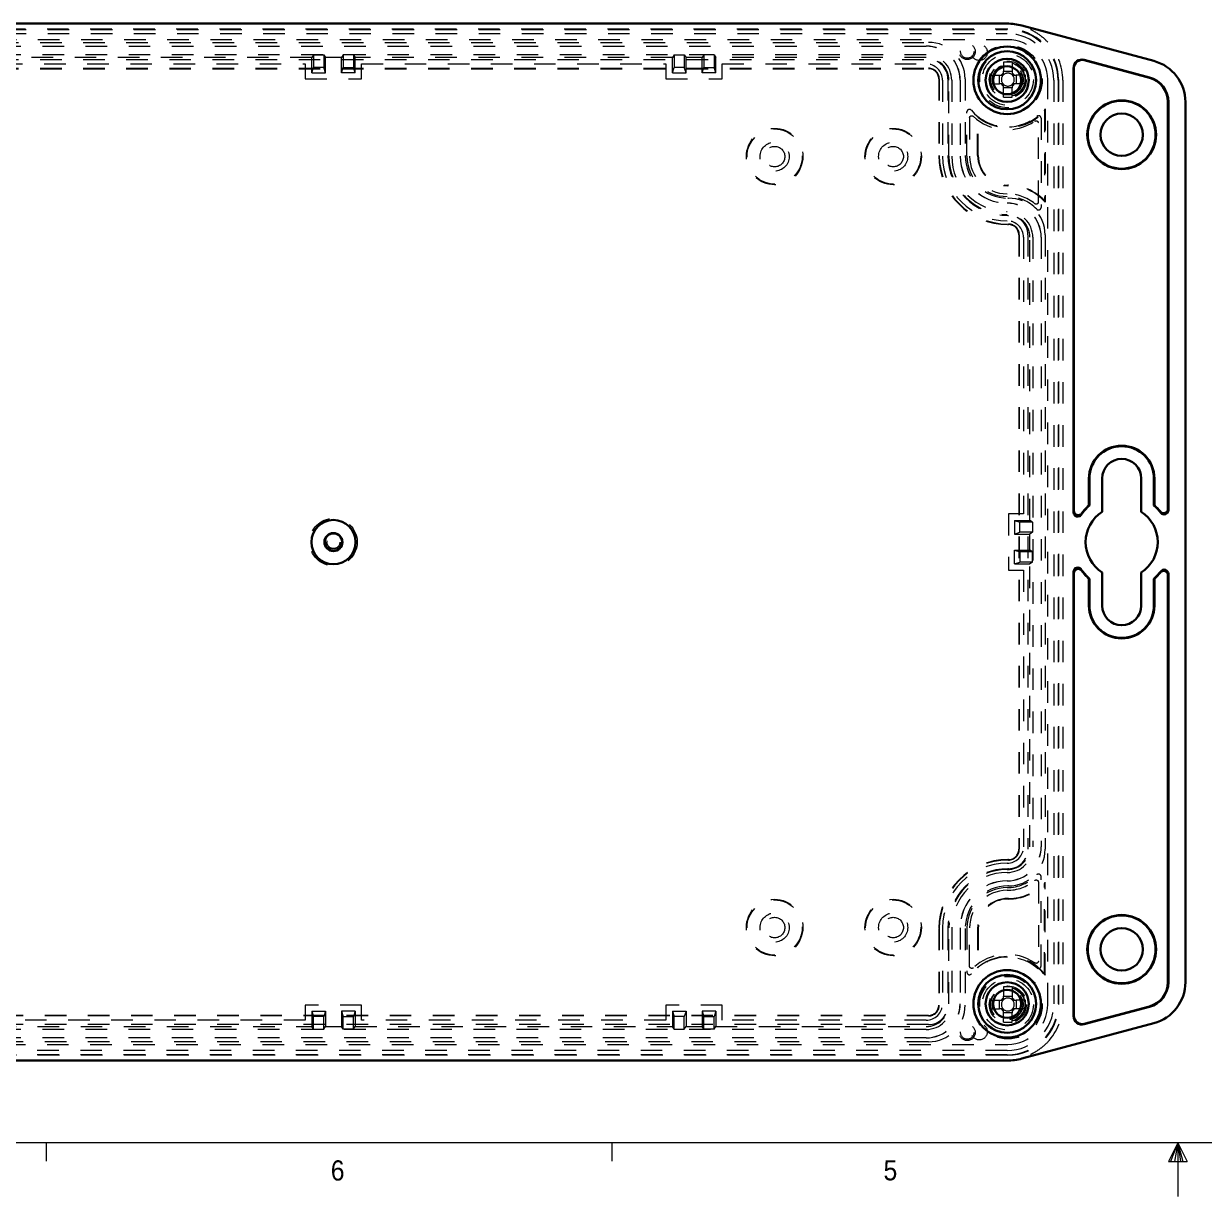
# Model space of a CAD drawing. Header units: inches. Extents: x 0.3 to 21.8, y 0.2 to 16.9.
# Drawn here: x 5.67 to 11.15, y 0.16 to 5.6 of the extents above; entities that cross this region are included whole.
import ezdxf

# ---------------------------------------------------------------- set-up
doc = ezdxf.new("R2010")
doc.units = ezdxf.units.IN
doc.header["$MEASUREMENT"] = 0
doc.linetypes.add('SLD-Dashed', pattern=[0.075, 0.05, -0.025])
doc.linetypes.add('SLD-Solid', pattern=[0])
doc.styles.add('SLDTEXTSTYLE1', font='GOTHIC.TTF', dxfattribs={"width": 0.913})

msp = doc.modelspace()

# ---------------------------------------------------------------- linework, layer by layer
at = {"color": 7, "linetype": 'SLD-Solid', "lineweight": 30}
for p, q in [((3.9799, 5.6039), (10.2315, 5.6039)), ((10.9124, 5.4308), (10.2996, 5.595)), ((10.5885, 5.4339), (10.8914, 5.3527)), ((10.892, 5.3547), (10.5891, 5.4359)), ((10.5395, 5.3979), (10.5395, 3.3365)), ((10.5416, 3.3431), (10.5416, 5.3979)), ((10.9775, 5.2406), (10.9775, 3.3523)), ((10.9795, 3.3463), (10.9795, 5.2406)), ((11.0583, 1.1566), (11.0583, 5.2406)), ((10.6113, 3.3695), (10.6113, 3.4939)), ((10.6134, 3.4939), (10.6134, 3.3685)), ((10.6724, 3.4939), (10.6724, 3.3393)), ((10.8535, 3.3393), (10.8535, 3.4939)), ((10.9126, 3.3685), (10.9126, 3.4939)), ((10.9147, 3.4939), (10.9147, 3.3695)), ((10.6113, 3.3695), (10.6134, 3.3685)), ((10.9147, 3.3695), (10.9126, 3.3685)), ((10.5395, 3.0607), (10.5395, 0.9994)), ((10.5416, 0.9994), (10.5416, 3.0542)), ((10.6113, 3.0278), (10.6134, 3.0287)), ((10.6113, 2.9034), (10.6113, 3.0278)), ((10.6134, 3.0287), (10.6134, 2.9034)), ((10.6724, 3.0579), (10.6724, 2.9034)), ((10.8535, 2.9034), (10.8535, 3.0579)), ((10.9126, 2.9034), (10.9126, 3.0287)), ((10.9147, 3.0278), (10.9126, 3.0287)), ((10.9147, 3.0278), (10.9147, 2.9034)), ((10.9775, 3.045), (10.9775, 1.1566)), ((10.9795, 1.1566), (10.9795, 3.051)), ((10.8914, 1.0445), (10.5885, 0.9634)), ((10.5891, 0.9614), (10.892, 1.0426)), ((10.2996, 0.8023), (10.9124, 0.9665)), ((10.2315, 0.7933), (3.9799, 0.7933))]:
    msp.add_line(p, q, dxfattribs=at)
at = {"color": 7, "linetype": 'SLD-Dashed', "lineweight": 0}
for p, q in [((3.9767, 5.5791), (10.2347, 5.5791)), ((3.9799, 5.5771), (10.2315, 5.5771)), ((3.9799, 5.5575), (10.2315, 5.5575)), ((10.2347, 5.5291), (3.9767, 5.5291)), ((4.3447, 5.5171), (9.8667, 5.5171)), ((4.3559, 5.4995), (9.8555, 5.4995)), ((4.3559, 5.499), (9.8555, 5.499)), ((4.3447, 5.4371), (9.8667, 5.4371)), ((4.3559, 5.46), (9.8555, 5.46)), ((7.0051, 5.4468), (5.5331, 5.4468)), ((7.0132, 5.4591), (7.0051, 5.4468)), ((7.0051, 5.3754), (7.0051, 5.4468)), ((7.0132, 5.4591), (7.0604, 5.4591)), ((7.0132, 5.4591), (7.0132, 5.4)), ((7.0604, 5.4591), (7.0686, 5.4468)), ((7.0604, 5.4591), (7.0604, 5.4)), ((7.0686, 5.3754), (7.0686, 5.4468)), ((7.1429, 5.4468), (7.0686, 5.4468)), ((7.151, 5.4591), (7.1429, 5.4468)), ((7.1429, 5.3754), (7.1429, 5.4468)), ((7.1982, 5.4591), (7.151, 5.4591)), ((7.151, 5.4591), (7.151, 5.4)), ((7.1982, 5.4591), (7.2064, 5.4468)), ((7.1982, 5.4591), (7.1982, 5.4)), ((7.2064, 5.3754), (7.2064, 5.4468)), ((8.6783, 5.4468), (7.2064, 5.4468)), ((8.6864, 5.4591), (8.6783, 5.4468)), ((8.6783, 5.3754), (8.6783, 5.4468)), ((8.6864, 5.4591), (8.7337, 5.4591)), ((8.6864, 5.4591), (8.6864, 5.4)), ((8.7337, 5.4591), (8.7418, 5.4468)), ((8.7337, 5.4591), (8.7337, 5.4)), ((8.7418, 5.3754), (8.7418, 5.4468)), ((8.8161, 5.4468), (8.7418, 5.4468)), ((8.8242, 5.4591), (8.8161, 5.4468)), ((8.8161, 5.3754), (8.8161, 5.4468)), ((8.8715, 5.4591), (8.8242, 5.4591)), ((8.8242, 5.4591), (8.8242, 5.4)), ((8.8715, 5.4591), (8.8796, 5.4468)), ((8.8715, 5.4591), (8.8715, 5.4)), ((8.8796, 5.3754), (8.8796, 5.4468)), ((9.8555, 5.4468), (8.8796, 5.4468)), ((10.2144, 5.4256), (10.2144, 5.3829)), ((10.255, 5.4256), (10.255, 5.3829)), ((4.3447, 5.3971), (9.8667, 5.3971)), ((4.3447, 5.3947), (9.8667, 5.3947)), ((5.5634, 5.4171), (6.9748, 5.4171)), ((6.9748, 5.4171), (6.9748, 5.3473)), ((7.0051, 5.3754), (7.0132, 5.4)), ((7.0051, 5.3754), (7.0686, 5.3754)), ((7.0604, 5.4), (7.0132, 5.4)), ((7.0686, 5.3754), (7.0604, 5.4)), ((7.1429, 5.3754), (7.151, 5.4)), ((7.2064, 5.3754), (7.1429, 5.3754)), ((7.151, 5.4), (7.1982, 5.4)), ((7.2064, 5.3754), (7.1982, 5.4)), ((7.2366, 5.3473), (7.2366, 5.4171)), ((7.2366, 5.4171), (8.6481, 5.4171)), ((8.6481, 5.4171), (8.6481, 5.3473)), ((8.6783, 5.3754), (8.6864, 5.4)), ((8.6783, 5.3754), (8.7418, 5.3754)), ((8.7337, 5.4), (8.6864, 5.4)), ((8.7418, 5.3754), (8.7337, 5.4)), ((8.8161, 5.3754), (8.8242, 5.4)), ((8.8796, 5.3754), (8.8161, 5.3754)), ((8.8242, 5.4), (8.8715, 5.4)), ((8.8796, 5.3754), (8.8715, 5.4)), ((8.9098, 5.3473), (8.9098, 5.4171)), ((8.9098, 5.4171), (9.8555, 5.4171)), ((10.2144, 5.3663), (10.2144, 5.3829)), ((10.2144, 5.3829), (10.255, 5.3829)), ((10.255, 5.3829), (10.255, 5.3663)), ((6.9748, 5.3473), (7.2366, 5.3473)), ((8.6481, 5.3473), (8.9098, 5.3473)), ((9.9143, 5.3471), (9.9143, 4.9921)), ((9.9167, 5.3471), (9.9167, 4.9921)), ((9.9317, 5.3409), (9.9317, 4.9885)), ((9.9567, 5.3471), (9.9567, 4.9921)), ((9.9614, 4.9885), (9.9614, 5.3409)), ((9.9746, 5.3409), (9.9746, 4.9885)), ((10.0135, 5.3409), (10.0135, 4.9885)), ((10.0141, 5.3409), (10.0141, 4.9885)), ((10.0367, 5.3471), (10.0367, 4.9921)), ((10.1533, 5.3644), (10.196, 5.3644)), ((10.1533, 5.3239), (10.196, 5.3239)), ((10.196, 5.3239), (10.196, 5.3644)), ((10.196, 5.3644), (10.2126, 5.3644)), ((10.2126, 5.3239), (10.196, 5.3239)), ((10.2144, 5.3054), (10.2144, 5.322)), ((10.255, 5.322), (10.255, 5.3054)), ((10.2568, 5.3644), (10.2734, 5.3644)), ((10.2734, 5.3239), (10.2568, 5.3239)), ((10.2734, 5.3644), (10.2734, 5.3239)), ((10.3162, 5.3644), (10.2734, 5.3644)), ((10.3162, 5.3239), (10.2734, 5.3239)), ((10.4197, 1.0531), (10.4197, 5.3441)), ((10.448, 5.3409), (10.448, 1.0564)), ((10.4677, 5.3409), (10.4677, 1.0564)), ((10.4697, 5.3441), (10.4697, 1.0531)), ((10.49, 5.3409), (10.49, 1.0564)), ((10.2144, 5.2627), (10.2144, 5.3054)), ((10.255, 5.3054), (10.2144, 5.3054)), ((10.255, 5.2627), (10.255, 5.3054)), ((10.4052, 5.2011), (10.4077, 5.2082)), ((10.4077, 5.2082), (10.4077, 4.7761)), ((10.0447, 4.9885), (10.0447, 5.1942)), ((10.0574, 5.1668), (10.0574, 4.9885)), ((10.0947, 4.9921), (10.0947, 5.1744)), ((10.0972, 5.1692), (10.0947, 5.1744)), ((10.0972, 4.9921), (10.0972, 5.1692)), ((10.389, 5.1651), (10.389, 4.751)), ((10.4052, 5.2011), (10.4052, 4.7826)), ((10.3763, 4.776), (10.3763, 5.1433)), ((10.2377, 4.8547), (10.2347, 4.8547)), ((10.2377, 4.8521), (10.2347, 4.8521)), ((10.2347, 4.7941), (10.2377, 4.7941)), ((10.4052, 4.7826), (10.4077, 4.7761)), ((10.2347, 4.7141), (10.2377, 4.7141)), ((10.2347, 4.6741), (10.2377, 4.6741)), ((10.2347, 4.6717), (10.2377, 4.6717)), ((10.2853, 4.6241), (10.2853, 1.7731)), ((10.2877, 4.6241), (10.2877, 1.7731)), ((10.3077, 4.6125), (10.3077, 3.3295)), ((10.3277, 4.6241), (10.3277, 1.7731)), ((10.3374, 3.2993), (10.3374, 4.6125)), ((10.3506, 4.6125), (10.3506, 1.7848)), ((10.3895, 4.6125), (10.3895, 1.7848)), ((10.3901, 4.6125), (10.3901, 1.7848)), ((10.4077, 4.6241), (10.4077, 1.7731)), ((10.3077, 3.3295), (10.2378, 3.3295)), ((10.2378, 3.3295), (10.2378, 3.0678)), ((10.266, 3.2993), (10.266, 3.2358)), ((10.266, 3.2993), (10.2906, 3.2912)), ((10.266, 3.2993), (10.3374, 3.2993)), ((10.3497, 3.2912), (10.2906, 3.2912)), ((10.2906, 3.2439), (10.2906, 3.2912)), ((10.3497, 3.2912), (10.3374, 3.2993)), ((10.3497, 3.2912), (10.3497, 3.2439)), ((10.266, 3.2358), (10.2906, 3.2439)), ((10.266, 3.2358), (10.3374, 3.2358)), ((10.3497, 3.2439), (10.2906, 3.2439)), ((10.3497, 3.2439), (10.3374, 3.2358)), ((10.3374, 3.1615), (10.3374, 3.2358)), ((10.266, 3.1615), (10.3374, 3.1615)), ((10.266, 3.1615), (10.2906, 3.1534)), ((10.266, 3.098), (10.266, 3.1615)), ((10.2906, 3.1534), (10.2906, 3.1061)), ((10.3497, 3.1534), (10.2906, 3.1534)), ((10.3497, 3.1534), (10.3374, 3.1615)), ((10.3497, 3.1061), (10.3497, 3.1534)), ((10.266, 3.098), (10.2906, 3.1061)), ((10.266, 3.098), (10.3374, 3.098)), ((10.3497, 3.1061), (10.2906, 3.1061)), ((10.3497, 3.1061), (10.3374, 3.098)), ((10.3374, 1.7848), (10.3374, 3.098)), ((10.2378, 3.0678), (10.3077, 3.0678)), ((10.3077, 3.0678), (10.3077, 1.7848)), ((10.2377, 1.7256), (10.2347, 1.7256)), ((10.2377, 1.7231), (10.2347, 1.7231)), ((10.2377, 1.6831), (10.2347, 1.6831)), ((10.389, 1.2322), (10.389, 1.6463)), ((10.2377, 1.6031), (10.2347, 1.6031)), ((10.3763, 1.6213), (10.3763, 1.254)), ((10.4052, 1.6147), (10.4077, 1.6212)), ((10.4052, 1.1962), (10.4052, 1.6147)), ((10.4077, 1.189), (10.4077, 1.6212)), ((10.2377, 1.5451), (10.2347, 1.5451)), ((10.2377, 1.5426), (10.2347, 1.5426)), ((9.9143, 1.4051), (9.9143, 1.0501)), ((9.9167, 1.4051), (9.9167, 1.0501)), ((9.9317, 1.4088), (9.9317, 1.0564)), ((9.9567, 1.4051), (9.9567, 1.0501)), ((9.9614, 1.0564), (9.9614, 1.4088)), ((9.9746, 1.4088), (9.9746, 1.0564)), ((10.0135, 1.4088), (10.0135, 1.0564)), ((10.0141, 1.4088), (10.0141, 1.0564)), ((10.0367, 1.4051), (10.0367, 1.0501)), ((10.0447, 1.4088), (10.0447, 1.2031)), ((10.0574, 1.2305), (10.0574, 1.4088)), ((10.0947, 1.4051), (10.0947, 1.2228)), ((10.0972, 1.4051), (10.0972, 1.2281)), ((10.0972, 1.2281), (10.0947, 1.2228)), ((10.4052, 1.1962), (10.4077, 1.189)), ((10.2144, 1.1346), (10.2144, 1.0919)), ((10.255, 1.1346), (10.255, 1.0919)), ((7.2366, 1.05), (6.9748, 1.05)), ((6.9748, 1.05), (6.9748, 0.9802)), ((7.2366, 0.9802), (7.2366, 1.05)), ((8.9098, 1.05), (8.6481, 1.05)), ((8.6481, 1.05), (8.6481, 0.9802)), ((8.9098, 0.9802), (8.9098, 1.05)), ((10.1533, 1.0734), (10.196, 1.0734)), ((10.196, 1.0329), (10.196, 1.0734)), ((10.196, 1.0734), (10.2126, 1.0734)), ((10.2144, 1.0753), (10.2144, 1.0919)), ((10.2144, 1.0919), (10.255, 1.0919)), ((10.255, 1.0919), (10.255, 1.0753)), ((10.2568, 1.0734), (10.2734, 1.0734)), ((10.2734, 1.0734), (10.2734, 1.0329)), ((10.3162, 1.0734), (10.2734, 1.0734)), ((9.8667, 1.0026), (4.3447, 1.0026)), ((9.8667, 1.0001), (4.3447, 1.0001)), ((7.0051, 1.0219), (7.0051, 0.9505)), ((7.0051, 1.0219), (7.0686, 1.0219)), ((7.0051, 1.0219), (7.0132, 0.9972)), ((7.0604, 0.9972), (7.0132, 0.9972)), ((7.0132, 0.9382), (7.0132, 0.9972)), ((7.0686, 1.0219), (7.0604, 0.9972)), ((7.0604, 0.9382), (7.0604, 0.9972)), ((7.0686, 1.0219), (7.0686, 0.9505)), ((7.1429, 1.0219), (7.1429, 0.9505)), ((7.1429, 1.0219), (7.151, 0.9972)), ((7.2064, 1.0219), (7.1429, 1.0219)), ((7.151, 0.9972), (7.1982, 0.9972)), ((7.151, 0.9382), (7.151, 0.9972)), ((7.2064, 1.0219), (7.1982, 0.9972)), ((7.1982, 0.9382), (7.1982, 0.9972)), ((7.2064, 1.0219), (7.2064, 0.9505)), ((8.6783, 1.0219), (8.6783, 0.9505)), ((8.6783, 1.0219), (8.6864, 0.9972)), ((8.6783, 1.0219), (8.7418, 1.0219)), ((8.7337, 0.9972), (8.6864, 0.9972)), ((8.6864, 0.9382), (8.6864, 0.9972)), ((8.7418, 1.0219), (8.7337, 0.9972)), ((8.7337, 0.9382), (8.7337, 0.9972)), ((8.7418, 1.0219), (8.7418, 0.9505)), ((8.8161, 1.0219), (8.8161, 0.9505)), ((8.8161, 1.0219), (8.8242, 0.9972)), ((8.8796, 1.0219), (8.8161, 1.0219)), ((8.8242, 0.9972), (8.8715, 0.9972)), ((8.8242, 0.9382), (8.8242, 0.9972)), ((8.8796, 1.0219), (8.8715, 0.9972)), ((8.8715, 0.9382), (8.8715, 0.9972)), ((8.8796, 1.0219), (8.8796, 0.9505)), ((10.1533, 1.0329), (10.196, 1.0329)), ((10.2126, 1.0329), (10.196, 1.0329)), ((10.2144, 1.0144), (10.2144, 1.031)), ((10.2144, 0.9717), (10.2144, 1.0144)), ((10.255, 1.0144), (10.2144, 1.0144)), ((10.255, 1.031), (10.255, 1.0144)), ((10.255, 0.9717), (10.255, 1.0144)), ((10.2734, 1.0329), (10.2568, 1.0329)), ((10.3162, 1.0329), (10.2734, 1.0329)), ((9.8667, 0.9601), (4.3447, 0.9601)), ((9.8555, 0.9373), (4.3559, 0.9373)), ((5.5331, 0.9505), (7.0051, 0.9505)), ((6.9748, 0.9802), (5.5634, 0.9802)), ((7.0132, 0.9382), (7.0051, 0.9505)), ((7.0132, 0.9382), (7.0604, 0.9382)), ((7.0604, 0.9382), (7.0686, 0.9505)), ((7.0686, 0.9505), (7.1429, 0.9505)), ((7.151, 0.9382), (7.1429, 0.9505)), ((7.1982, 0.9382), (7.151, 0.9382)), ((7.1982, 0.9382), (7.2064, 0.9505)), ((7.2064, 0.9505), (8.6783, 0.9505)), ((8.6481, 0.9802), (7.2366, 0.9802)), ((8.6864, 0.9382), (8.6783, 0.9505)), ((8.6864, 0.9382), (8.7337, 0.9382)), ((8.7337, 0.9382), (8.7418, 0.9505)), ((8.7418, 0.9505), (8.8161, 0.9505)), ((8.8242, 0.9382), (8.8161, 0.9505)), ((8.8715, 0.9382), (8.8242, 0.9382)), ((8.8715, 0.9382), (8.8796, 0.9505)), ((8.8796, 0.9505), (9.8555, 0.9505)), ((9.8555, 0.9802), (8.9098, 0.9802)), ((9.8667, 0.8801), (4.3447, 0.8801)), ((9.8555, 0.8983), (4.3559, 0.8983)), ((9.8555, 0.8978), (4.3559, 0.8978)), ((3.9767, 0.8681), (10.2347, 0.8681)), ((10.2315, 0.8398), (3.9799, 0.8398)), ((10.2347, 0.8181), (3.9767, 0.8181)), ((10.2315, 0.8201), (3.9799, 0.8201))]:
    msp.add_line(p, q, dxfattribs=at)
at = {"color": 7, "linetype": 'SLD-Solid', "lineweight": 0}
for p, q in [((21.5229, 0.4106), (0.5229, 0.4106)), ((5.7729, 0.4106), (5.7729, 0.3258)), ((8.3979, 0.4106), (8.3979, 0.3258)), ((11.0229, 0.4106), (10.9809, 0.325)), ((11.0229, 0.4106), (10.9891, 0.325)), ((11.0229, 0.4106), (11.0086, 0.325)), ((11.0229, 0.4106), (11.0229, 0.1629)), ((11.0229, 0.4106), (11.067, 0.325)), ((11.0229, 0.4106), (11.046, 0.325)), ((11.0229, 0.4106), (11.0358, 0.325)), ((10.9809, 0.325), (11.067, 0.325))]:
    msp.add_line(p, q, dxfattribs=at)
at = {"color": 7, "linetype": 'SLD-Dashed', "lineweight": 0}
for centre, radius in [((10.0465, 5.4741), 0.037), ((10.0465, 5.4741), 0.0309), ((10.1022, 5.4706), 0.0375), ((10.2347, 5.3441), 0.16), ((10.2347, 5.3441), 0.1305), ((10.2347, 5.3441), 0.1187), ((10.2347, 5.3441), 0.086), ((10.2347, 5.3441), 0.08), ((10.2347, 5.3441), 0.0787), ((10.2347, 5.3441), 0.071), ((10.2347, 5.3441), 0.0689), ((9.1527, 4.9871), 0.131), ((9.1527, 4.9871), 0.128), ((9.7027, 4.9871), 0.131), ((9.7027, 4.9871), 0.128), ((9.1527, 4.9871), 0.0675), ((9.7027, 4.9871), 0.0675), ((9.1527, 4.9871), 0.0475), ((9.7027, 4.9871), 0.0475), ((7.1057, 3.1986), 0.11), ((7.1057, 3.1986), 0.0318), ((7.1057, 3.1986), 0.03), ((9.1527, 1.4101), 0.131), ((9.1527, 1.4101), 0.128), ((9.7027, 1.4101), 0.131), ((9.7027, 1.4101), 0.128), ((9.1527, 1.4101), 0.0675), ((9.1527, 1.4101), 0.0475), ((9.7027, 1.4101), 0.0675), ((9.7027, 1.4101), 0.0475), ((10.2347, 1.0531), 0.16), ((10.2347, 1.0531), 0.1305), ((10.2347, 1.0531), 0.1187), ((10.2347, 1.0531), 0.086), ((10.2347, 1.0531), 0.08), ((10.2347, 1.0531), 0.0787), ((10.2347, 1.0531), 0.071), ((10.2347, 1.0531), 0.0689), ((10.0465, 0.9231), 0.037), ((10.0465, 0.9231), 0.0309), ((10.1022, 0.9266), 0.0375)]:
    msp.add_circle(centre, radius, dxfattribs=at)
at = {"color": 7, "linetype": 'SLD-Solid', "lineweight": 30}
for centre, radius in [((10.2315, 5.3409), 0.1565), ((10.2315, 5.3409), 0.1345), ((10.2315, 5.3409), 0.1), ((10.2315, 5.3409), 0.065), ((10.763, 5.0884), 0.1595), ((10.763, 5.0884), 0.1575), ((10.763, 5.0884), 0.0984), ((7.1057, 3.1986), 0.1025), ((7.1057, 3.1986), 0.0418), ((7.1057, 3.1986), 0.04), ((10.763, 1.3089), 0.1595), ((10.763, 1.3089), 0.1575), ((10.763, 1.3089), 0.0984), ((10.2315, 1.0564), 0.1565), ((10.2315, 1.0564), 0.1345), ((10.2315, 1.0564), 0.1), ((10.2315, 1.0564), 0.065)]:
    msp.add_circle(centre, radius, dxfattribs=at)
for centre, radius, start, end in [((10.2315, 5.3409), 0.263, 75, 90), ((10.5789, 5.3979), 0.0394, 75, 180), ((10.5789, 5.3979), 0.0373, 75, 180), ((10.8614, 5.2406), 0.1969, 0, 75), ((10.8614, 5.2406), 0.116, 0, 75), ((10.8614, 5.2406), 0.1181, 0, 75), ((10.763, 3.4939), 0.1517, 0, 180), ((10.763, 3.4939), 0.1496, 0, 180), ((10.763, 3.4939), 0.0906, 0, 180), ((10.763, 3.1986), 0.2264, 131.3662, 145.9125), ((10.763, 3.1986), 0.2284, 131.6003, 144.3893), ((10.763, 3.1986), 0.2264, 36.8678, 48.6338), ((10.763, 3.1986), 0.2284, 38.2732, 48.3997), ((10.763, 3.1986), 0.1673, 122.7638, 237.2362), ((10.763, 3.1986), 0.1673, 302.7638, 57.2362), ((10.763, 3.1986), 0.2264, 214.0875, 228.6338), ((10.763, 3.1986), 0.2284, 215.6107, 228.3997), ((10.763, 3.1986), 0.2264, 311.3662, 323.1322), ((10.763, 3.1986), 0.2284, 311.6003, 321.7268), ((10.763, 2.9034), 0.1517, 180, 0), ((10.763, 2.9034), 0.1496, 180, 0), ((10.763, 2.9034), 0.0906, 180, 0), ((10.8614, 1.1566), 0.116, 285, 0), ((10.8614, 1.1566), 0.1181, 285, 0), ((10.8614, 1.1566), 0.1969, 285, 0), ((10.5789, 0.9994), 0.0394, 180, 285), ((10.5789, 0.9994), 0.0373, 180, 285), ((10.2315, 1.0564), 0.263, 270, 285)]:
    msp.add_arc(centre, radius, start, end, dxfattribs=at)
at = {"color": 7, "linetype": 'SLD-Dashed', "lineweight": 0}
for centre, radius, start, end in [((10.2315, 5.3409), 0.2362, 0, 90), ((10.2315, 5.3409), 0.2165, 0, 90), ((10.2347, 5.3441), 0.235, 0, 90), ((9.8555, 5.3409), 0.1586, 0, 90), ((9.8555, 5.3409), 0.158, 0, 90), ((9.8667, 5.3471), 0.17, 0, 90), ((10.2347, 5.3441), 0.185, 0, 90), ((10.2315, 5.3409), 0.2586, 0, 43.2514), ((9.8555, 5.3409), 0.1191, 0, 90), ((9.8555, 5.3409), 0.1059, 0, 90), ((9.8667, 5.3471), 0.09, 0, 90), ((9.8555, 5.3409), 0.0762, 0, 90), ((9.8667, 5.3471), 0.05, 0, 90), ((9.8667, 5.3471), 0.0476, 0, 90), ((10.2347, 5.3441), 0.0365, 123.7903, 146.2097), ((10.2347, 5.3441), 0.03, 47.5052, 132.4948), ((10.2347, 5.3441), 0.0365, 33.7903, 56.2097), ((10.2347, 5.3441), 0.0365, 213.7903, 236.2097), ((10.2347, 5.3441), 0.03, 137.5052, 222.4948), ((10.2347, 5.3441), 0.03, 132.4948, 137.5052), ((10.2347, 5.3441), 0.03, 222.4948, 227.5052), ((10.2347, 5.3441), 0.03, 227.5052, 312.4948), ((10.2347, 5.3441), 0.03, 42.4948, 47.5052), ((10.2347, 5.3441), 0.03, 312.4948, 317.5052), ((10.2347, 5.3441), 0.0365, 303.7903, 326.2097), ((10.2347, 5.3441), 0.03, 317.5052, 42.4948), ((10.0565, 5.1942), 0.0118, 39.9824, 180), ((10.2347, 5.3441), 0.22, 230.4788, 321.847), ((10.2315, 5.3409), 0.2165, 219.9824, 309.6377), ((10.2315, 5.3409), 0.2292, 226.695, 304.2919), ((10.2347, 5.3441), 0.2225, 231.845, 320.0039), ((10.3772, 5.1651), 0.0118, 0, 129.6377), ((10.2347, 4.9921), 0.3204, 180, 270), ((10.2347, 4.9921), 0.318, 180, 270), ((10.2315, 4.9885), 0.2998, 180, 270), ((10.2347, 4.9921), 0.278, 180, 270), ((10.2315, 4.9885), 0.2701, 180, 270), ((10.2315, 4.9885), 0.2569, 180, 270), ((10.2315, 4.9885), 0.218, 180, 270), ((10.2315, 4.9885), 0.2174, 180, 270), ((10.2347, 4.9921), 0.198, 180, 270), ((10.2315, 4.9885), 0.1868, 180, 270), ((10.2315, 4.9885), 0.1741, 180, 270), ((10.2347, 4.9921), 0.14, 180, 270), ((10.2347, 4.9921), 0.1375, 180, 270), ((10.2377, 4.6241), 0.2305, 43.4072, 90), ((10.2377, 4.6241), 0.228, 41.7881, 90), ((10.2315, 4.6125), 0.2019, 50.5036, 90), ((10.2315, 4.6125), 0.1892, 43.5636, 90), ((10.2315, 4.6125), 0.1586, 0, 90), ((10.2315, 4.6125), 0.158, 0, 90), ((10.2377, 4.6241), 0.17, 0, 90), ((10.2315, 4.6125), 0.1191, 0, 90), ((10.2315, 4.6125), 0.1059, 0, 90), ((10.2377, 4.6241), 0.09, 0, 90), ((10.3772, 4.751), 0.0118, 223.5636, 0), ((10.2315, 4.6125), 0.0762, 0, 90), ((10.2377, 4.6241), 0.05, 0, 90), ((10.2377, 4.6241), 0.0476, 0, 90), ((10.2315, 1.7848), 0.0762, 270, 0), ((10.2315, 1.7848), 0.1059, 270, 0), ((10.2315, 1.7848), 0.1586, 270, 0), ((10.2315, 1.7848), 0.158, 270, 0), ((10.2315, 1.7848), 0.1191, 270, 0), ((10.2377, 1.7731), 0.17, 270, 0), ((10.2377, 1.7731), 0.05, 270, 0), ((10.2377, 1.7731), 0.09, 270, 0), ((10.2377, 1.7731), 0.0476, 270, 360), ((10.2347, 1.4051), 0.3204, 90, 180), ((10.2347, 1.4051), 0.318, 90, 180), ((10.2315, 1.4088), 0.2998, 90, 180), ((10.2347, 1.4051), 0.278, 90, 180), ((10.2315, 1.4088), 0.2701, 90, 180), ((10.2315, 1.4088), 0.2569, 90, 180), ((10.2315, 1.7848), 0.1892, 270, 316.4364), ((10.3772, 1.6463), 0.0118, 0, 136.4364), ((10.2315, 1.4088), 0.218, 90, 180), ((10.2315, 1.4088), 0.2174, 90, 180), ((10.2347, 1.4051), 0.198, 90, 180), ((10.2315, 1.4088), 0.1868, 90, 180), ((10.2315, 1.7848), 0.2019, 270, 309.4964), ((10.2377, 1.7731), 0.228, 270, 318.2119), ((10.2377, 1.7731), 0.2305, 270, 316.5928), ((10.2315, 1.4088), 0.1741, 90, 180), ((10.2347, 1.4051), 0.14, 90, 180), ((10.2347, 1.4051), 0.1375, 90, 180), ((10.2315, 1.0564), 0.2165, 50.3623, 140.0176), ((10.2315, 1.0564), 0.2292, 55.7081, 133.305), ((10.2347, 1.0531), 0.22, 38.153, 129.5212), ((10.2347, 1.0531), 0.2225, 39.9961, 128.155), ((10.3772, 1.2322), 0.0118, 230.3623, 0), ((10.0565, 1.2031), 0.0118, 180, 320.0176), ((9.8555, 1.0564), 0.0762, 270, 0), ((9.8555, 1.0564), 0.1059, 270, 0), ((9.8555, 1.0564), 0.1586, 270, 0), ((9.8555, 1.0564), 0.158, 270, 0), ((9.8555, 1.0564), 0.1191, 270, 0), ((9.8667, 1.0501), 0.17, 270, 0), ((9.8667, 1.0501), 0.05, 270, 0), ((9.8667, 1.0501), 0.09, 270, 0), ((9.8667, 1.0501), 0.0476, 270, 0), ((10.2347, 1.0531), 0.0365, 123.7903, 146.2097), ((10.2347, 1.0531), 0.03, 137.5052, 222.4948), ((10.2347, 1.0531), 0.03, 132.4948, 137.5052), ((10.2347, 1.0531), 0.03, 47.5052, 132.4948), ((10.2315, 1.0564), 0.2362, 270, 0), ((10.2315, 1.0564), 0.2165, 270, 0), ((10.2347, 1.0531), 0.235, 270, 0), ((10.2347, 1.0531), 0.185, 270, 0), ((10.2347, 1.0531), 0.0365, 33.7903, 56.2097), ((10.2347, 1.0531), 0.03, 42.4948, 47.5052), ((10.2347, 1.0531), 0.03, 317.5052, 42.4948), ((10.2315, 1.0564), 0.2586, 316.7486, 0), ((10.2347, 1.0531), 0.0365, 213.7903, 236.2097), ((10.2347, 1.0531), 0.03, 222.4948, 227.5052), ((10.2347, 1.0531), 0.03, 227.5052, 312.4948), ((10.2347, 1.0531), 0.03, 312.4948, 317.5052), ((10.2347, 1.0531), 0.0365, 303.7903, 326.2097)]:
    msp.add_arc(centre, radius, start, end, dxfattribs=at)
for points, knots in [([(10.4198, 5.5181), (10.4112, 5.5273), (10.4021, 5.5356), (10.383, 5.5509), (10.373, 5.5578), (10.3527, 5.57), (10.3422, 5.5753), (10.3262, 5.5821), (10.3208, 5.5842), (10.3098, 5.588), (10.3042, 5.5898), (10.2986, 5.5913)], [0, 0, 0, 0, 0.25, 0.25, 0.5, 0.5, 0.75, 0.75, 0.875, 0.875, 1, 1, 1, 1]), ([(10.255, 5.4256), (10.2482, 5.4257), (10.2347, 5.426), (10.2212, 5.4257), (10.2144, 5.4256)], [0, 0, 0, 0, 0.498802, 1, 1, 1, 1]), ([(10.1533, 5.3644), (10.1531, 5.3577), (10.1528, 5.3442), (10.1531, 5.3306), (10.1533, 5.3239)], [0, 0, 0, 0, 0.498802, 1, 1, 1, 1]), ([(10.3162, 5.3239), (10.3163, 5.3306), (10.3166, 5.3441), (10.3163, 5.3576), (10.3162, 5.3644)], [0, 0, 0, 0, 0.498802, 1, 1, 1, 1]), ([(10.2144, 5.2627), (10.2212, 5.2625), (10.2347, 5.2622), (10.2482, 5.2625), (10.255, 5.2627)], [0, 0, 0, 0, 0.498802, 1, 1, 1, 1]), ([(10.0574, 5.1668), (10.0574, 5.1688), (10.058, 5.1707), (10.0601, 5.1739), (10.0617, 5.1752), (10.0652, 5.1768), (10.0672, 5.177), (10.0711, 5.1763), (10.0728, 5.1754), (10.0743, 5.1741)], [0, 0, 0, 0, 0.25, 0.25, 0.5, 0.5, 0.75, 0.75, 1, 1, 1, 1]), ([(10.3606, 5.1515), (10.3637, 5.1536), (10.3678, 5.1538), (10.3741, 5.1504), (10.3763, 5.1469), (10.3763, 5.1433)], [0, 0, 0, 0, 0.5, 0.5, 1, 1, 1, 1]), ([(10.3763, 4.776), (10.3763, 4.7741), (10.3757, 4.7722), (10.3737, 4.7691), (10.3722, 4.7678), (10.3688, 4.7661), (10.3669, 4.7658), (10.3632, 4.7663), (10.3614, 4.7671), (10.3599, 4.7683)], [0, 0, 0, 0, 0.25, 0.25, 0.5, 0.5, 0.75, 0.75, 1, 1, 1, 1]), ([(10.3599, 1.629), (10.3614, 1.6302), (10.3632, 1.631), (10.3669, 1.6314), (10.3688, 1.6311), (10.3722, 1.6295), (10.3737, 1.6283), (10.3757, 1.625), (10.3763, 1.6232), (10.3763, 1.6213)], [0, 0, 0, 0, 0.25, 0.25, 0.5, 0.5, 0.75, 0.75, 1, 1, 1, 1]), ([(10.0743, 1.2232), (10.0728, 1.2218), (10.071, 1.2209), (10.0672, 1.2203), (10.0652, 1.2205), (10.0617, 1.222), (10.0601, 1.2233), (10.058, 1.2266), (10.0574, 1.2285), (10.0574, 1.2305)], [0, 0, 0, 0, 0.25, 0.25, 0.5, 0.5, 0.75, 0.75, 1, 1, 1, 1]), ([(10.3763, 1.254), (10.3763, 1.2504), (10.3741, 1.2469), (10.3678, 1.2435), (10.3637, 1.2437), (10.3606, 1.2457)], [0, 0, 0, 0, 0.5, 0.5, 1, 1, 1, 1]), ([(10.255, 1.1346), (10.2482, 1.1347), (10.2347, 1.135), (10.2212, 1.1347), (10.2144, 1.1346)], [0, 0, 0, 0, 0.498802, 1, 1, 1, 1]), ([(10.1533, 1.0734), (10.1531, 1.0667), (10.1528, 1.0532), (10.1531, 1.0396), (10.1533, 1.0329)], [0, 0, 0, 0, 0.498802, 1, 1, 1, 1]), ([(10.3162, 1.0329), (10.3163, 1.0396), (10.3166, 1.0531), (10.3163, 1.0666), (10.3162, 1.0734)], [0, 0, 0, 0, 0.498802, 1, 1, 1, 1]), ([(10.2144, 0.9717), (10.2212, 0.9715), (10.2347, 0.9712), (10.2482, 0.9715), (10.255, 0.9717)], [0, 0, 0, 0, 0.498802, 1, 1, 1, 1]), ([(10.4198, 0.8792), (10.4112, 0.87), (10.4021, 0.8617), (10.383, 0.8464), (10.373, 0.8395), (10.3527, 0.8273), (10.3422, 0.822), (10.3262, 0.8152), (10.3208, 0.8131), (10.3098, 0.8093), (10.3042, 0.8075), (10.2986, 0.806)], [0, 0, 0, 0, 0.25, 0.25, 0.5, 0.5, 0.75, 0.75, 0.875, 0.875, 1, 1, 1, 1])]:
    msp.add_open_spline(points, degree=3, knots=knots, dxfattribs=at)
at = {"color": 7, "linetype": 'SLD-Solid', "lineweight": 30}
for points in [[(10.5416, 3.3431), (10.5416, 3.3389), (10.5429, 3.3349), (10.5478, 3.3282), (10.5513, 3.3256), (10.5592, 3.3231), (10.5635, 3.3231), (10.5713, 3.3257), (10.5748, 3.3283), (10.5773, 3.3317)], [(10.9423, 3.3401), (10.9449, 3.3369), (10.9483, 3.3346), (10.9561, 3.3323), (10.9604, 3.3324), (10.968, 3.335), (10.9715, 3.3376), (10.9762, 3.3442), (10.9775, 3.3482), (10.9775, 3.3523)], [(10.9795, 3.3463), (10.9795, 3.3421), (10.9782, 3.3381), (10.9734, 3.3314), (10.97, 3.3289), (10.9622, 3.3263), (10.9579, 3.3263), (10.9501, 3.3287), (10.9466, 3.3312), (10.9441, 3.3345)], [(10.5755, 3.3255), (10.5731, 3.322), (10.5697, 3.3194), (10.5618, 3.3166), (10.5574, 3.3165), (10.5495, 3.3189), (10.5459, 3.3215), (10.5409, 3.3282), (10.5395, 3.3323), (10.5395, 3.3365)], [(10.5395, 3.0607), (10.5395, 3.065), (10.5409, 3.0691), (10.5459, 3.0758), (10.5494, 3.0783), (10.5574, 3.0808), (10.5618, 3.0807), (10.5697, 3.0779), (10.5731, 3.0753), (10.5755, 3.0718)], [(10.5773, 3.0656), (10.5748, 3.069), (10.5714, 3.0716), (10.5635, 3.0742), (10.5592, 3.0742), (10.5513, 3.0717), (10.5478, 3.0691), (10.5429, 3.0625), (10.5416, 3.0583), (10.5416, 3.0542)], [(10.9441, 3.0628), (10.9466, 3.0661), (10.95, 3.0686), (10.9579, 3.071), (10.9622, 3.071), (10.9699, 3.0684), (10.9734, 3.0659), (10.9782, 3.0592), (10.9795, 3.0551), (10.9795, 3.051)], [(10.9775, 3.045), (10.9775, 3.049), (10.9762, 3.053), (10.9715, 3.0597), (10.9681, 3.0622), (10.9604, 3.0649), (10.9561, 3.065), (10.9484, 3.0627), (10.9449, 3.0604), (10.9423, 3.0571)]]:
    msp.add_open_spline(points, degree=3, knots=[0, 0, 0, 0, 0.25, 0.25, 0.5, 0.5, 0.75, 0.75, 1, 1, 1, 1], dxfattribs=at)

# ---------------------------------------------------------------- texts
at = {"color": 7, "linetype": 'Continuous', "lineweight": 0, "char_height": 0.0937, "attachment_point": 1, "style": 'SLDTEXTSTYLE1'}
for s, insert in [('6', (7.0933, 0.3301)), ('5', (9.6581, 0.3309))]:
    msp.add_mtext(s, dxfattribs=dict(at, insert=insert))

doc.saveas('drawing.dxf')
